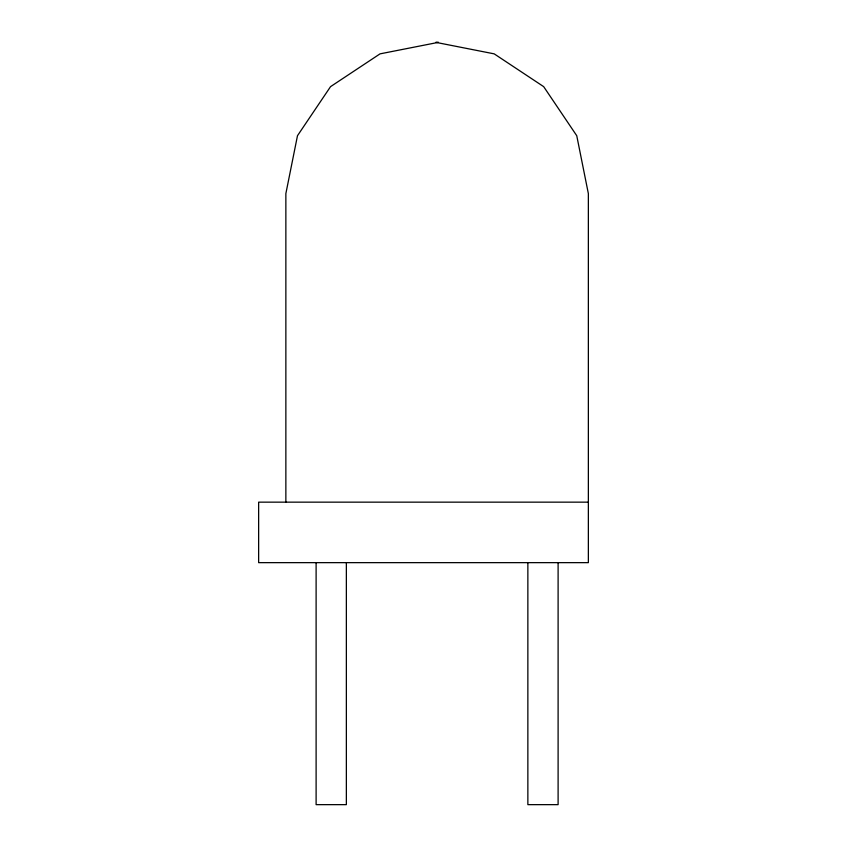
<?xml version="1.0" encoding="UTF-8"?>
<svg xmlns="http://www.w3.org/2000/svg" width="847" height="847" viewBox="0 0 847 847"><rect width="100%" height="100%" fill="white"/><g stroke="black" fill="none" stroke-linecap="round" stroke-linejoin="round"><path stroke-width="1.27" d="M588.358 502.155L258.642 502.155L258.642 562.652L588.358 562.652L588.358 193.603L576.754 135.721L543.679 86.648L494.193 53.859L435.803 42.35L438.418 42.35L380.038 53.859L330.542 86.648L297.477 135.721L285.863 193.603L285.863 502.155M558.109 562.652L558.109 804.65L527.861 804.65L527.861 562.652M346.359 562.652L346.359 804.65L316.111 804.65L316.111 562.652"/></g></svg>
